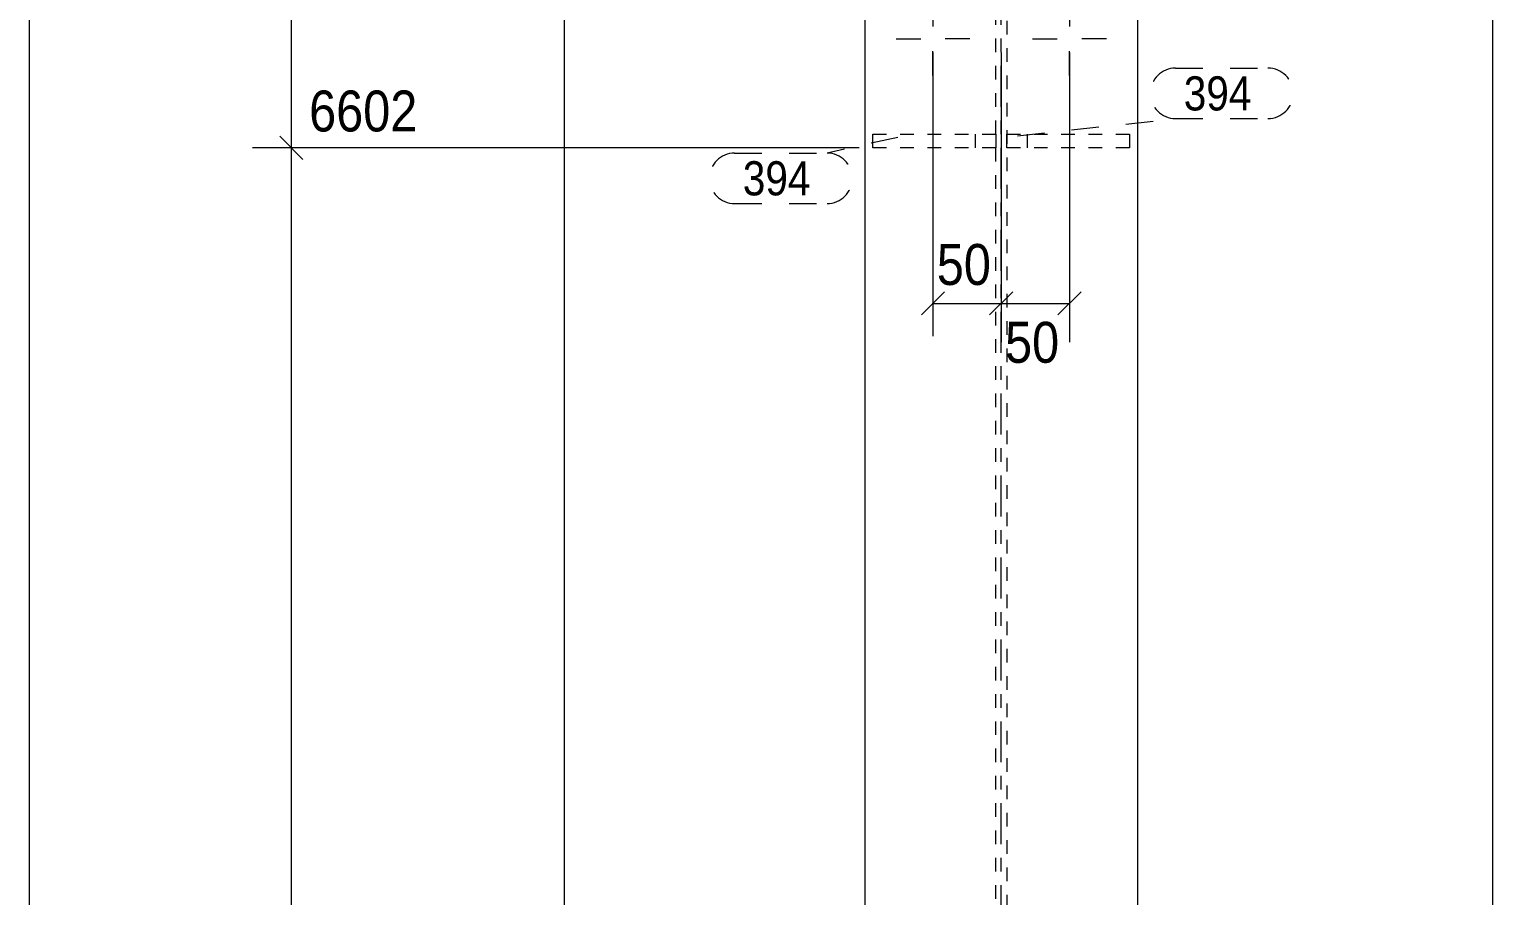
# Model space of a CAD drawing. Header units: millimetres. Extents: x 2 to 579, y 1 to 405.
# Drawn here: x 5 to 112.2, y 203 to 266.4 of the extents above; entities that cross this region are included whole.
import ezdxf

# ---------------------------------------------------------------- set-up
doc = ezdxf.new("R2010")
doc.units = ezdxf.units.MM
for name, pattern in [('XKITLINE00', [0]), ('XKITLINE01', [4, 1, -1, 1, -1]), ('XKITLINE02', [4, 2, -2]), ('XKITLINE03', [6, 3, -1, 1, -1])]:
    doc.linetypes.add(name, pattern=pattern)
for name, color, linetype, lineweight in [('Bolt', 3, 'Continuous', 0), ('Dimensions', 7, 'Continuous', 0), ('DrawingSheet', 5, 'Continuous', 0), ('Part', 2, 'Continuous', 0), ('PartMark', 7, 'Continuous', 0)]:
    doc.layers.add(name, color=color, linetype=linetype, lineweight=lineweight)
doc.styles.add('ARIAL', font='ARIAL.TTF')

# ---------------------------------------------------------------- blocks, each defined once
blk = doc.blocks.new('*A17')
at = {"layer": 'Bolt', "color": 3, "linetype": 'XKITLINE00', "lineweight": 0}
for p, q in [((71.2, 324.44), (71.2, 322.65)), ((81.2, 324.44), (81.2, 322.65)), ((68.5, 321.74), (70.3, 321.74)), ((73.9, 321.74), (72.1, 321.74)), ((78.5, 321.74), (80.3, 321.74)), ((83.9, 321.74), (82.1, 321.74)), ((71.2, 319.04), (71.2, 320.84)), ((81.2, 319.04), (81.2, 320.84)), ((71.2, 316.44), (71.2, 314.65)), ((81.2, 316.44), (81.2, 314.65)), ((68.5, 313.74), (70.3, 313.74)), ((73.9, 313.74), (72.1, 313.74)), ((78.5, 313.74), (80.3, 313.74)), ((83.9, 313.74), (82.1, 313.74)), ((71.2, 311.04), (71.2, 312.84)), ((81.2, 311.04), (81.2, 312.84)), ((71.2, 308.44), (71.2, 306.65)), ((81.2, 308.44), (81.2, 306.65)), ((68.5, 305.74), (70.3, 305.74)), ((73.9, 305.74), (72.1, 305.74)), ((78.5, 305.74), (80.3, 305.74)), ((83.9, 305.74), (82.1, 305.74)), ((71.2, 303.04), (71.2, 304.84)), ((81.2, 303.04), (81.2, 304.84)), ((71.2, 284.44), (71.2, 282.65)), ((81.2, 284.44), (81.2, 282.65)), ((68.5, 281.74), (70.3, 281.74)), ((73.9, 281.74), (72.1, 281.74)), ((78.5, 281.74), (80.3, 281.74)), ((83.9, 281.74), (82.1, 281.74)), ((71.2, 279.04), (71.2, 280.84)), ((81.2, 279.04), (81.2, 280.84)), ((71.2, 276.44), (71.2, 274.65)), ((81.2, 276.44), (81.2, 274.65)), ((68.5, 273.74), (70.3, 273.74)), ((73.9, 273.74), (72.1, 273.74)), ((78.5, 273.74), (80.3, 273.74)), ((83.9, 273.74), (82.1, 273.74)), ((71.2, 271.04), (71.2, 272.84)), ((81.2, 271.04), (81.2, 272.84)), ((71.2, 268.44), (71.2, 266.65)), ((81.2, 268.44), (81.2, 266.65)), ((68.5, 265.74), (70.3, 265.74)), ((71.2, 263.04), (71.2, 264.84)), ((73.9, 265.74), (72.1, 265.74)), ((78.5, 265.74), (80.3, 265.74)), ((81.2, 263.04), (81.2, 264.84)), ((83.9, 265.74), (82.1, 265.74))]:
    blk.add_line(p, q, dxfattribs=at)
blk = doc.blocks.new('*A22')
at = {"layer": 'Part', "color": 7, "linetype": 'XKITLINE03', "lineweight": 0}
blk.add_line((76.2, 176.75), (76.2, 339.08), dxfattribs=at)
at = {"layer": 'Part', "color": 2, "linetype": 'XKITLINE00', "lineweight": 0}
for p, q in [((66.2, 331.19), (66.2, 176.75)), ((86.2, 176.75), (86.2, 331.19))]:
    blk.add_line(p, q, dxfattribs=at)
at = {"layer": 'Part', "color": 7, "linetype": 'XKITLINE01', "lineweight": 0}
for p, q in [((75.8, 176.75), (75.8, 331.05)), ((76.6, 331.05), (76.6, 176.75))]:
    blk.add_line(p, q, dxfattribs=at)
blk = doc.blocks.new('*A25')
at = {"layer": 'Part', "color": 7, "linetype": 'XKITLINE01', "lineweight": 0}
for p, q in [((66.8, 257.75), (66.8, 258.75)), ((66.8, 258.75), (75.8, 258.75)), ((74.3, 258.75), (74.3, 257.75)), ((75.8, 258.75), (75.8, 257.75)), ((75.8, 257.75), (66.8, 257.75))]:
    blk.add_line(p, q, dxfattribs=at)
blk = doc.blocks.new('*A26')
at = {"layer": 'Part', "color": 7, "linetype": 'XKITLINE01', "lineweight": 0}
for p, q in [((76.6, 258.75), (85.6, 258.75)), ((76.6, 257.75), (76.6, 258.75)), ((78.1, 258.75), (78.1, 257.75)), ((85.6, 258.75), (85.6, 257.75)), ((85.6, 257.75), (76.6, 257.75))]:
    blk.add_line(p, q, dxfattribs=at)
blk = doc.blocks.new('*A33')
at = {"layer": 'DrawingSheet', "color": 5, "linetype": 'XKITLINE00', "lineweight": 0}
blk.add_line((5, 405), (5, 5), dxfattribs=at)
blk = doc.blocks.new('*A83')
at = {"layer": 'Dimensions', "color": 7, "linetype": 'XKITLINE00', "lineweight": 0}
for p, q in [((71.2, 264.74), (71.2, 243.96)), ((76.2, 264.74), (76.2, 243.96)), ((72.05, 247.21), (70.35, 245.52)), ((77.05, 247.21), (75.35, 245.52)), ((71.2, 246.36), (76.2, 246.36))]:
    blk.add_line(p, q, dxfattribs=at)
at = {"layer": 'Dimensions', "color": 3}
for p in [(71.2, 246.36), (76.2, 246.36)]:
    blk.add_point(p, dxfattribs=at)
at = {"layer": 'Dimensions', "color": 3, "style": 'ARIAL', "width": 0.85}
blk.add_text('50', height=3, dxfattribs=at).set_placement((71.48, 247.71))
blk = doc.blocks.new('*A84')
at = {"layer": 'Dimensions', "color": 7, "linetype": 'XKITLINE00', "lineweight": 0}
for p, q in [((76.2, 264.74), (76.2, 243.51)), ((81.2, 264.74), (81.2, 243.51)), ((77.05, 247.21), (75.35, 245.52)), ((82.05, 247.21), (80.35, 245.52)), ((76.2, 246.36), (81.2, 246.36))]:
    blk.add_line(p, q, dxfattribs=at)
at = {"layer": 'Dimensions', "color": 3}
for p in [(76.2, 246.36), (81.2, 246.36)]:
    blk.add_point(p, dxfattribs=at)
at = {"layer": 'Dimensions', "color": 3, "style": 'ARIAL', "width": 0.85}
blk.add_text('50', height=3, dxfattribs=at).set_placement((76.48, 242.01))
blk = doc.blocks.new('*A87')
at = {"layer": 'Dimensions', "color": 7, "linetype": 'XKITLINE00', "lineweight": 0}
blk.add_line((112.2, 71.03), (112.2, 298.47), dxfattribs=at)
blk = doc.blocks.new('*A89')
at = {"layer": 'Dimensions', "color": 7, "linetype": 'XKITLINE00', "lineweight": 0}
for p, q in [((23.35, 258.6), (25.05, 256.9)), ((65.8, 257.75), (21.35, 257.75)), ((24.2, 71.03), (24.2, 257.75))]:
    blk.add_line(p, q, dxfattribs=at)
at = {"layer": 'Dimensions', "color": 3}
blk.add_point((24.2, 257.75), dxfattribs=at)
at = {"layer": 'Dimensions', "color": 3, "style": 'ARIAL', "width": 0.85}
blk.add_text('6602', height=3, dxfattribs=at).set_placement((25.5, 258.95))
blk = doc.blocks.new('*A90')
at = {"layer": 'Dimensions', "color": 7, "linetype": 'XKITLINE00', "lineweight": 0}
for p, q in [((23.35, 332.04), (25.05, 330.34)), ((65.2, 331.19), (21.35, 331.19)), ((24.2, 257.75), (24.2, 331.19)), ((23.35, 258.6), (25.05, 256.9)), ((65.8, 257.75), (21.35, 257.75))]:
    blk.add_line(p, q, dxfattribs=at)
at = {"layer": 'Dimensions', "color": 3}
for p in [(24.2, 331.19), (24.2, 257.75)]:
    blk.add_point(p, dxfattribs=at)
at = {"layer": 'Dimensions', "color": 3, "style": 'ARIAL', "width": 0.85}
blk.add_text('7336', height=3, dxfattribs=at).set_placement((25.5, 332.39))
blk.add_text('734', height=3, rotation=90.0002, dxfattribs=at).set_placement((22.85, 291.13))
blk = doc.blocks.new('*A91')
at = {"layer": 'Dimensions', "color": 7, "linetype": 'XKITLINE00', "lineweight": 0}
blk.add_line((44.2, 71.03), (44.2, 270.43), dxfattribs=at)
blk = doc.blocks.new('*A104')
at = {"layer": 'PartMark', "color": 7, "linetype": 'XKITLINE02', "lineweight": 0}
for p, q in [((88.97, 263.59), (95.73, 263.59)), ((77.38, 258.63), (88.97, 259.89)), ((88.97, 259.89), (95.73, 259.89))]:
    blk.add_line(p, q, dxfattribs=at)
for centre, start, end in [((88.97, 261.74), 90, 270), ((95.73, 261.74), 270, 90)]:
    blk.add_arc(centre, 1.85, start, end, dxfattribs=at)
at = {"layer": 'PartMark', "color": 3, "style": 'ARIAL', "width": 0.85}
blk.add_text('394', height=2.5, dxfattribs=at).set_placement((89.57, 260.49))
blk = doc.blocks.new('*A105')
at = {"layer": 'PartMark', "color": 7, "linetype": 'XKITLINE02', "lineweight": 0}
for p, q in [((68.63, 258.52), (63.44, 257.37)), ((56.67, 257.37), (63.44, 257.37)), ((56.67, 253.67), (63.44, 253.67))]:
    blk.add_line(p, q, dxfattribs=at)
for centre, start, end in [((56.67, 255.52), 90, 270), ((63.44, 255.52), 270, 90)]:
    blk.add_arc(centre, 1.85, start, end, dxfattribs=at)
at = {"layer": 'PartMark', "color": 3, "style": 'ARIAL', "width": 0.85}
blk.add_text('394', height=2.5, dxfattribs=at).set_placement((57.27, 254.27))

msp = doc.modelspace()

# ---------------------------------------------------------------- block references
at = {"lineweight": 0}
for name in ['*A33', '*A90', '*A17', '*A87', '*A91', '*A83', '*A84', '*A104', '*A89', '*A105', '*A25', '*A26']:
    msp.add_blockref(name, (0, 0), dxfattribs=at)
at = {"layer": 'Part', "lineweight": 0}
msp.add_blockref('*A22', (0, 0), dxfattribs=at)

doc.saveas('drawing.dxf')
